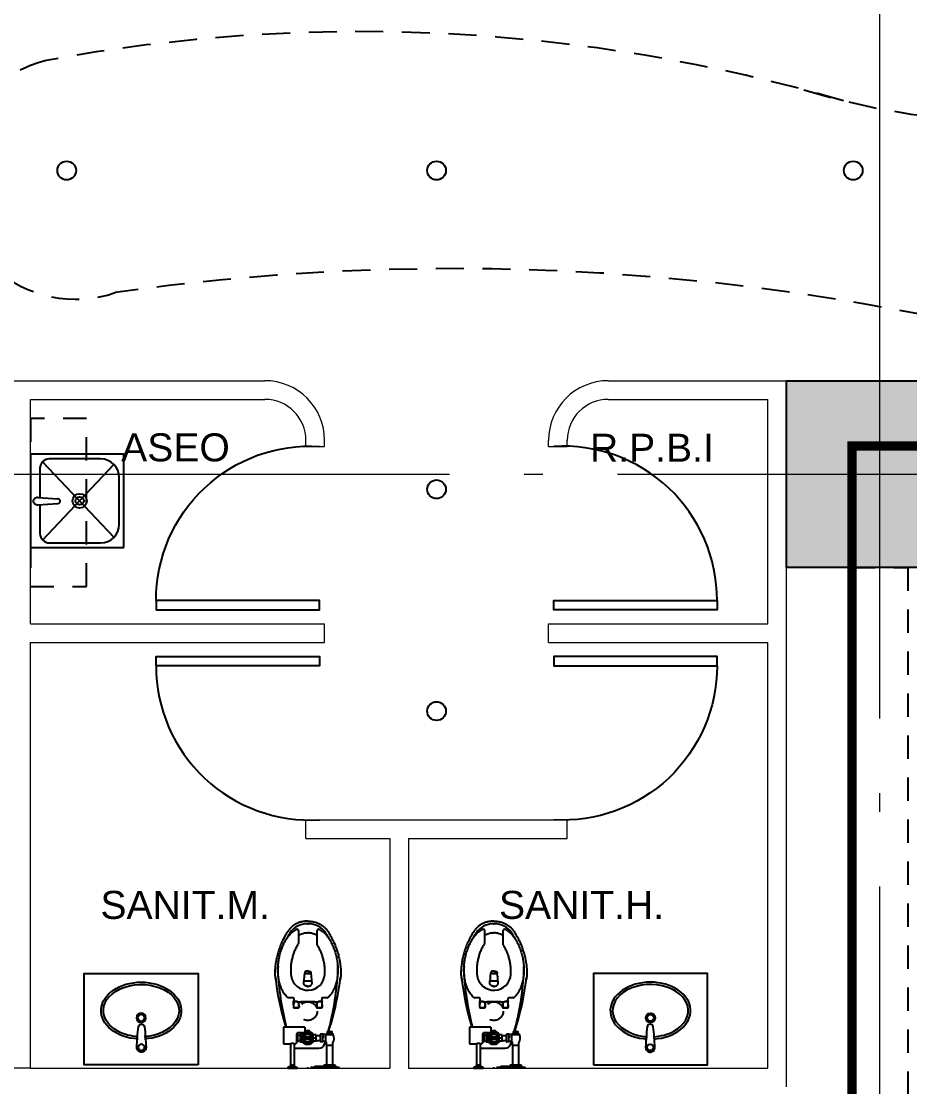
# Model space of a CAD drawing. Header units: metres. Extents: x -22 to 564, y 0 to 143.
# Drawn here: x 116.06 to 120.82, y 37.59 to 43.3 of the extents above; entities that cross this region are included whole.
import ezdxf
from ezdxf.enums import TextEntityAlignment as Align

# ---------------------------------------------------------------- set-up
doc = ezdxf.new("R2010")
doc.units = ezdxf.units.M
for name, pattern in [('EJES630', [6.3, 5.5, -0.4, 0, -0.4]), ('XREF 1N NEURO-ONCOLOGIA$0$DASHED2', [0.375, 0.25, -0.125]), ('XREF 1N NEURO-ONCOLOGIA$0$HIDDE150', [0.24, 0.15, -0.09]), ('XREF 1N NEURO-ONCOLOGIA$0$HIDDEN2', [0.1875, 0.125, -0.0625]), ('XREF 1N NEURO-ONCOLOGIA$0$XR-00$0$HIDDEN', [0.375, 0.25, -0.125])]:
    doc.linetypes.add(name, pattern=pattern)
doc.layers.add('EJES', color=11, linetype='EJES630', lineweight=0)
doc.layers.add('XREF 1N NEURO-ONCOLOGIA$0$MUROS DE TABLAROCA', color=150, linetype='Continuous', lineweight=13)
for name, color, linetype in [('TEXTO', 7, 'Continuous'), ('XREF 1N NEURO-ONCOLOGIA$0$-CG-M-WALL', 7, 'Continuous'), ('XREF 1N NEURO-ONCOLOGIA$0$COLUMNAS', 6, 'Continuous'), ('XREF 1N NEURO-ONCOLOGIA$0$CONTRAVENTEOS', 6, 'XREF 1N NEURO-ONCOLOGIA$0$HIDDEN2'), ('XREF 1N NEURO-ONCOLOGIA$0$LAMPARAS 1', 112, 'Continuous'), ('XREF 1N NEURO-ONCOLOGIA$0$LOSA BLINDADA', 20, 'XREF 1N NEURO-ONCOLOGIA$0$DASHED2'), ('XREF 1N NEURO-ONCOLOGIA$0$MOBILIARIO', 161, 'Continuous'), ('XREF 1N NEURO-ONCOLOGIA$0$Mobiliario Fijo', 40, 'Continuous'), ('XREF 1N NEURO-ONCOLOGIA$0$PLAFONES', 20, 'XREF 1N NEURO-ONCOLOGIA$0$HIDDE150'), ('XREF 1N NEURO-ONCOLOGIA$0$PUERTAS', 253, 'Continuous'), ('XREF 1N NEURO-ONCOLOGIA$0$TEX-MOB', 4, 'Continuous')]:
    doc.layers.add(name, color=color, linetype=linetype)
doc.styles.add('100 LOCALES 25', font='arial.ttf', dxfattribs={"height": 0.25})
doc.styles.add('XREF 1N NEURO-ONCOLOGIA$0$HANDLET', font='romans.shx')

# ---------------------------------------------------------------- blocks, each defined once
blk = doc.blocks.new('XREF 1N NEURO-ONCOLOGIA$0$C-1')
at = {"layer": 'XREF 1N NEURO-ONCOLOGIA$0$-CG-M-WALL', "true_color": 0x636466}
h = blk.add_hatch(color=251, dxfattribs=at)
h.dxf.hatch_style = 1
h.paths.add_polyline_path([(-0.5, -0.5), (-0.5, 0.5), (0.5, 0.5), (0.5, -0.5)])
blk.add_lwpolyline([(-0.5, -0.5), (-0.5, 0.5), (0.5, 0.5), (0.5, -0.5)], close=True)
blk = doc.blocks.new('XREF 1N NEURO-ONCOLOGIA$0$WC CON FLUXO')
for p, q in [((-0.0034, 0), (0.0034, 0)), ((0, 0.0034), (0, -0.0034)), ((0.107, 0), (0.0582, 0)), ((-0.0197, -0.0022), (-0.0141, -0.0008)), ((0.0575, -0.0007), (0.0576, -0.0026)), ((0.0575, -0.0007), (0.1078, -0.0007)), ((0.0585, -0.0037), (0.069, -0.0067)), ((0.069, -0.0067), (0.0964, -0.0067)), ((0.0705, -0.0086), (0.0708, -0.0154)), ((0.0708, -0.0154), (0.0946, -0.0154)), ((0.0736, -0.1306), (0.0736, -0.0154)), ((0.0918, -0.0155), (0.0917, -0.1306)), ((0.0946, -0.0154), (0.0948, -0.0086)), ((0.0964, -0.0067), (0.1066, -0.0038)), ((0.1072, 0), (0.107, 0)), ((0.1078, -0.0025), (0.1078, -0.0007)), ((-0.0587, -0.1062), (-0.0589, -0.1062)), ((0.0587, -0.1062), (-0.0587, -0.1062)), ((0.0587, -0.1062), (0.0589, -0.1062)), ((-0.0958, -0.1423), (-0.0805, -0.1423)), ((-0.082, -0.1612), (-0.0802, -0.1612)), ((-0.082, -0.1612), (-0.0815, -0.1789)), ((-0.0805, -0.1423), (-0.08, -0.1433)), ((-0.0805, -0.1423), (-0.0801, -0.1593)), ((-0.0802, -0.1612), (-0.0801, -0.1682)), ((-0.0801, -0.1593), (-0.08, -0.1645)), ((-0.0801, -0.1682), (-0.08, -0.1743)), ((-0.08, -0.1433), (-0.08, -0.1403)), ((-0.08, -0.1403), (-0.0684, -0.1403)), ((-0.08, -0.1433), (-0.08, -0.1809)), ((-0.08, -0.1645), (-0.08, -0.1732)), ((-0.0663, -0.1424), (-0.0663, -0.1461)), ((-0.0446, -0.1606), (-0.0284, -0.1606)), ((-0.0233, -0.1591), (-0.0175, -0.145)), ((-0.0175, -0.1762), (-0.0233, -0.1621)), ((-0.0175, -0.165), (-0.0175, -0.1562)), ((-0.0174, -0.1563), (-0.0174, -0.1649)), ((-0.0154, -0.1429), (-0.0019, -0.1373)), ((-0.013, -0.1295), (-0.013, -0.1264)), ((-0.013, -0.1295), (-0.013, -0.1336)), ((-0.0127, -0.1264), (-0.0127, -0.1292)), ((-0.0086, -0.1264), (-0.0086, -0.1292)), ((-0.004, -0.1264), (-0.004, -0.1292)), ((0.0024, -0.1373), (0.0149, -0.1425)), ((0.0044, -0.1264), (0.0044, -0.1292)), ((0.009, -0.1264), (0.009, -0.1292)), ((0.0101, -0.1336), (0.0245, -0.1336)), ((0.0131, -0.1264), (0.0131, -0.1292)), ((0.0134, -0.1336), (0.0134, -0.1264)), ((0.0178, -0.1563), (0.0178, -0.1649)), ((0.0179, -0.145), (0.0233, -0.1579)), ((0.0179, -0.165), (0.0179, -0.1562)), ((0.0238, -0.1621), (0.0182, -0.1757)), ((0.027, -0.1406), (0.0268, -0.1376)), ((0.0276, -0.1396), (0.0276, -0.1521)), ((0.0276, -0.1431), (0.0287, -0.1431)), ((0.0276, -0.1781), (0.0276, -0.1691)), ((0.0276, -0.1691), (0.0276, -0.1816)), ((0.0287, -0.1431), (0.0294, -0.1781)), ((0.0287, -0.1431), (0.0292, -0.1439)), ((0.0296, -0.1701), (0.0292, -0.1439)), ((0.0292, -0.1439), (0.0294, -0.1439)), ((0.0294, -0.1439), (0.0298, -0.1431)), ((0.0294, -0.1439), (0.03, -0.1773)), ((0.0298, -0.1773), (0.0296, -0.1701)), ((0.0304, -0.1781), (0.0298, -0.1431)), ((0.0298, -0.1431), (0.03, -0.1431)), ((0.03, -0.1431), (0.0306, -0.1781)), ((0.03, -0.1431), (0.03, -0.1431)), ((0.03, -0.1431), (0.0304, -0.1439)), ((0.0304, -0.1439), (0.0308, -0.1622)), ((0.0304, -0.1439), (0.0306, -0.1439)), ((0.0306, -0.1439), (0.031, -0.1433)), ((0.0306, -0.1439), (0.0308, -0.1498)), ((0.0308, -0.1498), (0.0309, -0.1593)), ((0.0308, -0.1622), (0.0309, -0.1703)), ((0.0309, -0.1593), (0.0309, -0.1605)), ((0.0309, -0.1605), (0.0309, -0.162)), ((0.0309, -0.162), (0.031, -0.1637)), ((0.0309, -0.1703), (0.0309, -0.1724)), ((0.0732, -0.1305), (0.0664, -0.1305)), ((0.131, -0.1305), (0.0921, -0.1305)), ((0.131, -0.2187), (0.131, -0.1305)), ((-0.1331, -0.1809), (-0.1338, -0.1805)), ((-0.1331, -0.181), (-0.1331, -0.181)), ((-0.1331, -0.181), (-0.133, -0.181)), ((-0.133, -0.181), (-0.1329, -0.181)), ((-0.1329, -0.1837), (-0.133, -0.1814)), ((-0.133, -0.1814), (-0.0996, -0.1814)), ((-0.1329, -0.181), (-0.1319, -0.181)), ((-0.1329, -0.1837), (-0.0999, -0.1837)), ((-0.1302, -0.1867), (-0.1329, -0.1837)), ((-0.1319, -0.181), (-0.1269, -0.1809)), ((-0.1026, -0.1867), (-0.1302, -0.1867)), ((-0.1302, -0.1867), (-0.1301, -0.1933)), ((-0.1287, -0.1946), (-0.104, -0.1946)), ((-0.1269, -0.1809), (-0.1141, -0.1807)), ((-0.1141, -0.1807), (-0.1105, -0.1806)), ((-0.1109, -0.1952), (-0.1109, -0.1949)), ((-0.1105, -0.1806), (-0.1008, -0.1805)), ((-0.1028, -0.1933), (-0.1026, -0.1867)), ((-0.0999, -0.1837), (-0.1026, -0.1867)), ((-0.1008, -0.1805), (-0.1002, -0.1805)), ((-0.0998, -0.1814), (-0.0999, -0.1837)), ((-0.0996, -0.1805), (-0.0989, -0.1809)), ((-0.0996, -0.1814), (-0.0989, -0.181)), ((-0.0958, -0.1789), (-0.0815, -0.1789)), ((-0.0815, -0.1789), (-0.0807, -0.1775)), ((-0.0807, -0.1775), (-0.0806, -0.1775)), ((-0.0806, -0.1775), (-0.08, -0.1785)), ((-0.08, -0.1732), (-0.08, -0.1742)), ((-0.08, -0.1809), (-0.0684, -0.1809)), ((-0.0663, -0.1789), (-0.0663, -0.1751)), ((-0.0446, -0.1751), (-0.0446, -0.1777)), ((-0.0446, -0.1777), (-0.0229, -0.1776)), ((-0.0154, -0.1783), (-0.0013, -0.1842)), ((-0.0126, -0.1946), (-0.0126, -0.1919)), ((-0.0075, -0.1946), (-0.0075, -0.1919)), ((-0.0031, -0.1946), (-0.0031, -0.1919)), ((0.0022, -0.1839), (0.0158, -0.1783)), ((0.0058, -0.1946), (0.0058, -0.1919)), ((0.0097, -0.1946), (0.0097, -0.1919)), ((0.0101, -0.1876), (0.0245, -0.1876)), ((0.0134, -0.1919), (0.0134, -0.1876)), ((0.0134, -0.1946), (0.0134, -0.1919)), ((0.0162, -0.2187), (0.0162, -0.1879)), ((0.0162, -0.1879), (0.021, -0.1879)), ((0.0162, -0.2187), (0.131, -0.2187)), ((0.0201, -0.1879), (0.0205, -0.1876)), ((0.0209, -0.1879), (0.0213, -0.1876)), ((0.0267, -0.1839), (0.027, -0.1806)), ((0.0294, -0.1781), (0.0276, -0.1781)), ((0.0294, -0.1781), (0.0298, -0.1773)), ((0.0298, -0.1773), (0.03, -0.1773)), ((0.03, -0.1773), (0.0304, -0.1781)), ((0.0304, -0.1781), (0.0306, -0.1781)), ((0.0306, -0.1781), (0.031, -0.1774)), ((0.0517, -0.1879), (0.0554, -0.1879)), ((-0.0763, -0.3379), (-0.0765, -0.3256)), ((-0.0763, -0.3255), (-0.0763, -0.3536)), ((-0.0729, -0.3219), (-0.0727, -0.3219)), ((-0.0726, -0.3219), (-0.0679, -0.3219)), ((-0.0509, -0.3222), (-0.0726, -0.3219)), ((-0.0679, -0.3219), (-0.0561, -0.3219)), ((-0.0561, -0.3219), (-0.0511, -0.3219)), ((-0.0481, -0.353), (-0.0473, -0.326)), ((-0.0476, -0.3384), (-0.0479, -0.353)), ((0.0476, -0.3381), (0.0475, -0.3258)), ((0.0476, -0.3258), (0.0476, -0.353)), ((0.0511, -0.3221), (0.0512, -0.3221)), ((0.0513, -0.3221), (0.0561, -0.3221)), ((0.0731, -0.3224), (0.0513, -0.3221)), ((0.0561, -0.3221), (0.0679, -0.3221)), ((0.0679, -0.3221), (0.0729, -0.3221)), ((0.0759, -0.3542), (0.0767, -0.3262)), ((0.0763, -0.3386), (0.0761, -0.3539)), ((-0.1069, -0.3779), (-0.1063, -0.3779)), ((-0.1047, -0.377), (-0.1046, -0.3768)), ((-0.1029, -0.3758), (-0.1024, -0.3758)), ((-0.1024, -0.3758), (-0.0787, -0.3758)), ((-0.0763, -0.3536), (-0.056, -0.3539)), ((-0.0761, -0.3536), (-0.0761, -0.3536)), ((-0.0752, -0.3536), (-0.0761, -0.3536)), ((-0.0761, -0.3536), (-0.0761, -0.3538)), ((-0.0761, -0.3538), (-0.0761, -0.3539)), ((-0.0735, -0.3627), (-0.0761, -0.3539)), ((-0.0752, -0.3536), (-0.0752, -0.3536)), ((-0.0752, -0.3536), (-0.0729, -0.3536)), ((-0.0742, -0.3721), (-0.0742, -0.3698)), ((-0.0735, -0.3636), (-0.0735, -0.3598)), ((-0.0693, -0.3562), (-0.056, -0.3563)), ((-0.056, -0.353), (-0.0373, -0.353)), ((-0.056, -0.353), (-0.056, -0.3563)), ((-0.0364, -0.3539), (-0.0364, -0.3562)), ((0.0364, -0.3562), (0.0364, -0.3539)), ((0.0373, -0.353), (0.0551, -0.353)), ((0.056, -0.3539), (0.056, -0.3562)), ((0.056, -0.3539), (0.0759, -0.3542)), ((0.0761, -0.3541), (0.0735, -0.3629)), ((0.0735, -0.3598), (0.0735, -0.3636)), ((0.0742, -0.3698), (0.0742, -0.3721)), ((0.0761, -0.3539), (0.0759, -0.3539)), ((0.0761, -0.354), (0.0761, -0.3539)), ((0.0761, -0.3541), (0.0761, -0.354)), ((0.0787, -0.3758), (0.1024, -0.3758)), ((0.1024, -0.3758), (0.1029, -0.3758)), ((0.1069, -0.3779), (0.1052, -0.3779)), ((-0.0026, -0.4379), (-0.0058, -0.4387)), ((0.0058, -0.4387), (-0.0058, -0.4387)), ((0.0026, -0.4379), (0.0058, -0.4387)), ((-0.0907, -0.5014), (-0.0907, -0.5014)), ((0.0216, -0.4666), (-0.0216, -0.4666)), ((0.0181, -0.5057), (-0.0181, -0.5057)), ((-0.0176, -0.5057), (-0.0171, -0.5081)), ((0.0176, -0.5057), (0.0171, -0.5081)), ((0, -0.5182), (0, -0.5191)), ((-0.0501, -0.6597), (-0.0501, -0.7362)), ((0.0501, -0.7362), (0.0501, -0.6674)), ((-0.0062, -0.724), (0, -0.724)), ((0.0062, -0.724), (0, -0.724))]:
    blk.add_line(p, q)
for points in [[(-0.169, -0.0008), (-0.1688, 0)], [(-0.1688, 0), (-0.0143, 0)], [(-0.0141, -0.0008), (-0.0143, 0)], [(-0.169, -0.0008), (-0.1634, -0.0022)], [(-0.1686, -0.0008), (-0.0145, -0.0008)], [(-0.1634, -0.0022), (-0.0197, -0.0022)], [(-0.152, -0.0025), (-0.1464, -0.0081)], [(-0.1473, -0.013), (-0.1477, -0.0069)], [(-0.1452, -0.015), (-0.0876, -0.015)], [(-0.145, -0.0087), (-0.0382, -0.0087)], [(-0.0855, -0.013), (-0.0853, -0.0087)], [(-0.0367, -0.0081), (-0.0312, -0.0025)], [(-0.1318, -0.1231), (-0.1338, -0.1231), (-0.1338, -0.135)], [(-0.101, -0.1231), (-0.099, -0.1231), (-0.099, -0.135)], [(-0.0967, -0.1399), (-0.0965, -0.1403)], [(-0.0958, -0.1412), (-0.0958, -0.1789), (-0.0958, -0.1799)], [(-0.0807, -0.1775), (-0.0811, -0.168), (-0.0812, -0.1612)], [(-0.0446, -0.1461), (-0.0446, -0.1435), (-0.0228, -0.1434)], [(-0.0149, -0.1632), (-0.0149, -0.1579), (-0.0132, -0.1579), (-0.0132, -0.1598), (-0.0116, -0.1598), (-0.0116, -0.1579), (-0.0099, -0.1579), (-0.0099, -0.1632), (-0.0116, -0.1632), (-0.0116, -0.1613), (-0.0132, -0.1613), (-0.0132, -0.1632), (-0.0149, -0.1632)], [(-0.0137, -0.1355), (-0.0135, -0.1336), (-0.0096, -0.1336)], [(-0.0074, -0.1618), (-0.0045, -0.1618), (-0.0045, -0.1632), (-0.0091, -0.1632), (-0.0091, -0.1579), (-0.0045, -0.1579), (-0.0045, -0.1593), (-0.0074, -0.1593), (-0.0074, -0.1618)], [(-0.0074, -0.1612), (-0.005, -0.1612), (-0.005, -0.1599)], [(-0.0039, -0.1579), (-0.0023, -0.1579), (-0.0023, -0.1618), (-0.0002, -0.1618), (-0.0002, -0.1632), (-0.0039, -0.1632), (-0.0039, -0.1579)], [(-0.0008, -0.1579), (0.0008, -0.1579), (0.0018, -0.1612), (0.0027, -0.1579), (0.0043, -0.1579), (0.0027, -0.1632), (0.0008, -0.1632), (-0.0008, -0.1579)], [(0.0064, -0.1618), (0.0093, -0.1618), (0.0093, -0.1632), (0.0048, -0.1632), (0.0048, -0.1579), (0.0093, -0.1579), (0.0093, -0.1593), (0.0064, -0.1593), (0.0064, -0.1618)], [(0.0064, -0.1612), (0.0089, -0.1612), (0.0089, -0.1599)], [(0.0097, -0.1632), (0.0114, -0.1606), (0.0097, -0.1579), (0.0116, -0.1579), (0.0124, -0.1592), (0.0132, -0.1579), (0.0151, -0.1579), (0.0134, -0.1606), (0.0151, -0.1632), (0.0132, -0.1632), (0.0124, -0.1619), (0.0116, -0.1632), (0.0097, -0.1632)], [(0.053, -0.1489), (0.053, -0.1417), (0.0573, -0.1417), (0.0573, -0.1384), (0.0587, -0.1384), (0.0587, -0.1828), (0.0573, -0.1828), (0.0573, -0.1795), (0.053, -0.1795), (0.053, -0.1723), (0.0573, -0.1723), (0.0573, -0.1489), (0.053, -0.1489), (0.053, -0.1723)], [(0.0587, -0.1833), (0.0594, -0.1793), (0.0599, -0.1585), (0.0594, -0.1419), (0.059, -0.1387), (0.0587, -0.1379)], [(-0.0965, -0.1805), (-0.1363, -0.1805)], [(-0.133, -0.1814), (-0.1338, -0.1814), (-0.1331, -0.181), (-0.1331, -0.1809), (-0.1331, -0.1809), (-0.1331, -0.1809), (-0.1331, -0.1809), (-0.1331, -0.1809), (-0.1331, -0.1808), (-0.1331, -0.1808), (-0.1331, -0.1808), (-0.133, -0.1808), (-0.133, -0.1808), (-0.1329, -0.1808), (-0.1329, -0.1808), (-0.1328, -0.1808), (-0.1326, -0.1808), (-0.1322, -0.1808), (-0.1313, -0.1808), (-0.1297, -0.1807), (-0.1275, -0.1807), (-0.1236, -0.1806), (-0.1168, -0.1806), (-0.1117, -0.1805), (-0.1093, -0.1805), (-0.1093, -0.1805)], [(-0.0989, -0.1809), (-0.0989, -0.1809), (-0.0989, -0.1809), (-0.0989, -0.1809), (-0.0989, -0.1809), (-0.0989, -0.1809), (-0.099, -0.1809), (-0.099, -0.1809), (-0.099, -0.1809), (-0.099, -0.1809), (-0.0992, -0.1809), (-0.0998, -0.1809), (-0.1026, -0.181), (-0.1045, -0.181), (-0.1092, -0.1811), (-0.1162, -0.1812), (-0.1277, -0.1813), (-0.1297, -0.1813), (-0.1314, -0.1814), (-0.1325, -0.1814), (-0.1332, -0.1814), (-0.1334, -0.1814)], [(-0.1219, -0.1952), (-0.1219, -0.1949)], [(0.0212, -0.188), (0.0212, -0.1879), (0.0514, -0.1879), (0.0514, -0.1879)]]:
    blk.add_lwpolyline(points)
for points in [[(-0.1318, -0.015), (-0.101, -0.015), (-0.101, -0.1231), (-0.1318, -0.1231)], [(-0.0663, -0.1461), (-0.0446, -0.1461), (-0.0446, -0.1751), (-0.0663, -0.1751)], [(-0.013, -0.1264), (0.0134, -0.1264), (0.0134, -0.1292), (-0.013, -0.1292)], [(0.031, -0.1814), (0.0417, -0.1814), (0.0417, -0.1398), (0.031, -0.1398)], [(0.031, -0.1399), (0.0372, -0.1399), (0.0372, -0.1487), (0.031, -0.1487)], [(0.031, -0.1517), (0.0372, -0.1517), (0.0372, -0.1694), (0.031, -0.1694)], [(0.0417, -0.1455), (0.053, -0.1455), (0.053, -0.1757), (0.0417, -0.1757)], [(-0.0131, -0.1919), (0.0135, -0.1919), (0.0135, -0.1946), (-0.0131, -0.1946)], [(-0.0073, -0.1946), (0.0077, -0.1946), (0.0077, -0.2007), (-0.0073, -0.2007)], [(0.031, -0.1725), (0.0372, -0.1725), (0.0372, -0.1813), (0.031, -0.1813)]]:
    blk.add_lwpolyline(points, close=True)
for radius in [0.0287, 0.0208, 0.0206]:
    blk.add_circle((0.0002, -0.1606), radius)
for centre, radius, start, end in [((0.0582, -0.0007), 0.000699, 90.9528, 179.9884), ((-0.1685, 0.0038), 0.0046, 263.5947, 268.4559), ((-0.1529, -0.0035), 0.00135, 45.0725, 87.1801), ((-0.1452, -0.0129), 0.0021, 183, 270), ((-0.145, -0.0067), 0.00204, 225, 270), ((-0.0876, -0.0129), 0.0021, 270, 357), ((-0.0382, -0.0067), 0.00204, 270, 315), ((-0.0302, -0.0035), 0.00137, 94.7227, 134.7414), ((-0.0146, 0.0033), 0.00404, 271.1487, 276.8791), ((0.059, -0.0024), 0.0014, 186.7349, 251.2313), ((0.0685, -0.0087), 0.00201, 2.8263, 77.3063), ((0.0968, -0.0087), 0.00201, 102.6722, 177.1705), ((0.1064, -0.0024), 0.00142, 280.2182, 357.7148), ((0.1071, -0.0007), 0.000699, 359.9963, 84.9523), ((-0.0589, -0.1386), 0.0324, 90, 162.4418), ((0.0589, -0.1386), 0.0324, 63.0756, 90), ((-0.0899, -0.1604), 0.0506, 150.3792, 203.3877), ((-0.0976, -0.135), 0.0014, 180, 202.3854), ((-0.1465, -0.1622), 0.0546, 24.1417, 29.2361), ((-0.0951, -0.1399), 0.00152, 197.7005, 241.6179), ((1.4324, -0.6105), 1.5966, 162.4445, 162.9485), ((1.4324, -0.6105), 1.5966, 162.4418, 162.4445), ((0.3455, -0.1572), 0.4265, 180.5403, 182.731), ((-0.0684, -0.1424), 0.0021, 0, 90), ((0.0002, -0.1606), 0.0342, 112.6823, 150.0864), ((0.0002, -0.1606), 0.0338, 113.03, 149.6072), ((-0.0196, -0.1606), 0.00402, 157.4999, 202.5001), ((-0.0138, -0.1466), 0.00402, 112.4999, 157.5001), ((0.0002, -0.3691), 0.2137, 85.2566, 94.7434), ((0.0002, 0.0479), 0.2137, 265.2566, 274.7434), ((0.0002, -0.3691), 0.2136, 85.2842, 94.7158), ((0.0002, 0.0479), 0.2136, 265.2842, 274.7158), ((-0.0048, -0.1633), 0.00333, 92.771, 141.1546), ((0.0002, -0.1412), 0.00442, 60.0251, 118.4175), ((0.009, -0.1633), 0.00333, 92.771, 141.1546), ((0.0002, -0.1606), 0.0342, 51.9601, 67.3177), ((0.003, -0.1564), 0.0287, 52.4204, 68.7317), ((0.0139, -0.1468), 0.00445, 24.0076, 75.6524), ((0.0193, -0.1605), 0.00473, 339.5535, 33.7109), ((0.0206, -0.1386), 0.00627, 9.3541, 51.7711), ((0.0206, -0.1386), 0.00627, 9.3541, 51.7711), ((0.0324, -0.1366), 0.00562, 189.3834, 212.1713), ((-0.0002, -0.1608), 0.0347, 30.4452, 36.7467), ((0.003, -0.1588), 0.0304, 29.7018, 36.0418), ((0.0664, -0.1382), 0.00771, 89.9605, 177.6253), ((0.0827, -0.0413), 0.0897, 263.9649, 276.0445), ((1.4324, -0.6105), 1.5966, 164.9037, 175.9972), ((-0.1287, -0.1933), 0.00134, 181.5, 270), ((-0.1216, -0.1949), 0.000343, 129.5338, 173.6561), ((-0.1216, -0.1952), 0.000336, 184.2026, 265.607), ((-0.1164, -0.1279), 0.0678, 265.6071, 274.393), ((1.2435, -0.6427), 1.4264, 162.7735, 163.1187), ((1.2567, -0.6451), 1.4396, 161.7644, 162.8369), ((-0.1112, -0.1952), 0.000336, 274.393, 0), ((-0.1113, -0.1949), 0.000384, 6.4023, 46.3389), ((-0.1041, -0.1933), 0.00132, 272.56, 359.5188), ((-0.0953, -0.1812), 0.0014, 109.984, 146.4949), ((-0.0684, -0.1788), 0.0021, 269.9217, 358.0095), ((0.0002, -0.1606), 0.0342, 209.8982, 247.1956), ((0.0002, -0.1606), 0.0338, 210.3928, 246.97), ((-0.0138, -0.1746), 0.00402, 202.4999, 244.6781), ((0.0002, -0.1803), 0.00418, 247.9601, 298.5157), ((0.0002, -0.1606), 0.0338, 293.03, 298.243), ((-0.001, -0.1578), 0.0373, 292.8404, 297.3937), ((0.0141, -0.1745), 0.00418, 292.9328, 343.6813), ((0.0361, -0.0373), 0.1513, 264.2467, 275.9084), ((0.0206, -0.1826), 0.00627, 308.223, 348.2751), ((0.0206, -0.1826), 0.00627, 308.223, 348.2751), ((0.0326, -0.1847), 0.00586, 147.9912, 172.4866), ((0.0023, -0.1619), 0.0318, 322.8069, 330.7575), ((0.0148, -0.1706), 0.0161, 322.8448, 332.2385), ((0.0551, -0.1842), 0.0037, 273.989, 13.1466), ((-1.4324, -0.6105), 1.5966, 4.0028, 14.2041), ((-1.2567, -0.6451), 1.4396, 17.1303, 17.2305), ((-1.2427, -0.6426), 1.4255, 16.8408, 17.2004), ((1.2435, -0.6427), 1.4264, 163.2334, 173.7464), ((-1.2427, -0.6426), 1.4255, 6.2485, 16.8299), ((-0.0729, -0.3255), 0.00364, 90, 180.8185), ((-0.0727, -0.3255), 0.00364, 89.1815, 180), ((-0.0511, -0.3255), 0.00364, 26.429, 90), ((-0.0509, -0.3259), 0.00364, 358.3631, 89.1815), ((0.0511, -0.3258), 0.00364, 90, 180.8185), ((0.0513, -0.3258), 0.00364, 89.1815, 180), ((0.0729, -0.3258), 0.00364, 26.429, 90), ((0.073, -0.3261), 0.00364, 358.3631, 89.1815), ((-0.0034, -0.496), 0.1575, 131.7258, 132.3304), ((-0.1069, -0.3799), 0.00196, 89.3673, 131.099), ((-0.1063, -0.3761), 0.00184, 269.3463, 330.6492), ((-0.1029, -0.3777), 0.00195, 90.4112, 151.5615), ((-0.0787, -0.3712), 0.00455, 270, 0), ((-0.0752, -0.3536), 0.00091, 180.8185, 196.1443), ((-0.0373, -0.3539), 0.00091, 0, 90), ((-0.0004, -12.4585), 12.1022, 89.8216, 90.17503), ((0.0373, -0.3539), 0.00091, 90, 180), ((0.0551, -0.3539), 0.00091, 0, 90), ((0.0469, 2.1477), 2.504, 270.1875, 270.5141), ((0.0787, -0.3712), 0.00455, 180, 270), ((0.0752, -0.3539), 0.00091, 343.8557, 359.1815), ((0.1029, -0.3777), 0.00195, 28.4386, 89.5888), ((0.1069, -0.3799), 0.00198, 49.0875, 90.4462), ((0.0044, -0.4948), 0.156, 47.6682, 48.2772), ((0.0001, -0.5079), 0.091, 9.2548, 175.9387), ((-0.0014, -0.4367), 0.000598, 317.9323, 342.9776), ((0.0014, -0.4367), 0.000597, 196.9872, 222.103), ((0.1315, -0.5194), 0.2925, 175.9969, 184.8615), ((0.519, -0.4383), 0.5413, 182.9967, 187.144), ((-0.5069, -0.4394), 0.5292, 352.8086, 357.0508), ((-0.1315, -0.5194), 0.2925, 355.0124, 4.0031), ((-0.0006, -0.5183), 0.000937, 263.4365, 309.8712), ((0.0006, -0.5183), 0.000937, 230.1288, 276.5635), ((-0.0574, -0.6597), 0.00728, 0, 37.067), ((0.0574, -0.6674), 0.00728, 142.0152, 180), ((0.252, -0.4971), 0.415, 208.3551, 213.0094), ((-0.0062, -0.6649), 0.1071, 213.0094, 272.1861), ((-0.0574, -0.7362), 0.00728, 238.4381, 0), ((0.0197, -0.5584), 0.1676, 245.3845, 256.7621), ((0.0197, -0.5584), 0.1676, 256.7621, 258.2805), ((0.0197, -0.5584), 0.1676, 258.2805, 261.1157), ((0.0062, -0.6649), 0.1071, 267.8139, 326.9906), ((-0.0197, -0.5584), 0.1676, 278.8843, 281.7195), ((-0.0197, -0.5584), 0.1676, 281.7195, 283.2379), ((-0.0197, -0.5584), 0.1676, 283.2379, 294.6155), ((0.0574, -0.7362), 0.00728, 180, 301.5619), ((-0.252, -0.4971), 0.415, 326.9906, 331.7101), ((0, -0.8279), 0.056, 90, 92.1861), ((0, -0.8279), 0.056, 87.8139, 90)]:
    blk.add_arc(centre, radius, start, end)
blk.add_ellipse((0.1105, -0.4263), major_axis=(-0.0713, 0.1429), ratio=0.110156, start_param=-1.280538, end_param=-1.272211)
for points, knots in [([(-0.0612, -0.7424), (-0.0685, -0.7379), (-0.0756, -0.7332), (-0.0857, -0.7253), (-0.089, -0.7226), (-0.0953, -0.7167), (-0.0982, -0.7136), (-0.1066, -0.7038), (-0.1115, -0.6969), (-0.1204, -0.6826), (-0.1244, -0.6752), (-0.1318, -0.6599), (-0.1351, -0.6521), (-0.1411, -0.6361), (-0.1438, -0.628), (-0.1487, -0.6117), (-0.1509, -0.6035), (-0.1546, -0.5869), (-0.1562, -0.5785), (-0.1585, -0.5616), (-0.1593, -0.5532), (-0.1603, -0.5364), (-0.1605, -0.528), (-0.1603, -0.5112), (-0.1599, -0.5028), (-0.1585, -0.4902), (-0.158, -0.486), (-0.1566, -0.4776), (-0.1558, -0.4734), (-0.153, -0.4608), (-0.1507, -0.4526), (-0.1467, -0.4403), (-0.1453, -0.4363), (-0.1431, -0.4303), (-0.1423, -0.4283), (-0.1407, -0.4243), (-0.1398, -0.4224), (-0.1371, -0.4165), (-0.1352, -0.4127), (-0.1311, -0.4053), (-0.1288, -0.4017), (-0.1239, -0.3948), (-0.1212, -0.3915), (-0.1155, -0.3853), (-0.1125, -0.3823), (-0.1094, -0.3795)], [0, 0, 0, 0, 0.0625, 0.0625, 0.09375, 0.09375, 0.125, 0.125, 0.1875, 0.1875, 0.25, 0.25, 0.3125, 0.3125, 0.375, 0.375, 0.4375, 0.4375, 0.5, 0.5, 0.5625, 0.5625, 0.625, 0.625, 0.6875, 0.6875, 0.71875, 0.71875, 0.75, 0.75, 0.8125, 0.8125, 0.84375, 0.84375, 0.859375, 0.859375, 0.875, 0.875, 0.90625, 0.90625, 0.9375, 0.9375, 0.96875, 0.96875, 1, 1, 1, 1]), ([(-0.0742, -0.3698), (-0.0742, -0.3695), (-0.0741, -0.3691), (-0.074, -0.3682), (-0.0739, -0.3678), (-0.0737, -0.3667), (-0.0737, -0.3661), (-0.0735, -0.3649), (-0.0735, -0.3643), (-0.0735, -0.3636)], [0, 0, 0, 0, 0.25, 0.25, 0.5, 0.5, 0.75, 0.75, 1, 1, 1, 1]), ([(-0.0735, -0.3598), (-0.0735, -0.3595), (-0.0735, -0.3593), (-0.0734, -0.3588), (-0.0733, -0.3586), (-0.0731, -0.3582), (-0.073, -0.358), (-0.0727, -0.3576), (-0.0725, -0.3574), (-0.0721, -0.357), (-0.0719, -0.3569), (-0.0715, -0.3566), (-0.0712, -0.3565), (-0.0707, -0.3564), (-0.0704, -0.3563), (-0.0699, -0.3562), (-0.0696, -0.3562), (-0.0693, -0.3562)], [0, 0, 0, 0, 0.125, 0.125, 0.25, 0.25, 0.375, 0.375, 0.5, 0.5, 0.625, 0.625, 0.75, 0.75, 0.875, 0.875, 1, 1, 1, 1]), ([(0.1094, -0.3795), (0.1157, -0.3852), (0.1214, -0.3914), (0.1313, -0.4052), (0.1354, -0.4126), (0.1398, -0.4224), (0.1407, -0.4244), (0.1423, -0.4283), (0.1431, -0.4303), (0.1454, -0.4363), (0.1468, -0.4404), (0.1507, -0.4527), (0.153, -0.4609), (0.1567, -0.4775), (0.1581, -0.4858), (0.1599, -0.5026), (0.1603, -0.5111), (0.1605, -0.5281), (0.1603, -0.5367), (0.1592, -0.5537), (0.1584, -0.5622), (0.1561, -0.5789), (0.1546, -0.5872), (0.1508, -0.6037), (0.1487, -0.6119), (0.1438, -0.6281), (0.1411, -0.6361), (0.135, -0.6521), (0.1317, -0.66), (0.1244, -0.6753), (0.1203, -0.6828), (0.1136, -0.6936), (0.1112, -0.6971), (0.1062, -0.704), (0.1035, -0.7074), (0.0979, -0.7139), (0.095, -0.717), (0.0888, -0.7228), (0.0856, -0.7255), (0.0756, -0.7332), (0.0684, -0.7379), (0.0612, -0.7424)], [0, 0, 0, 0, 0.0625, 0.0625, 0.125, 0.125, 0.140625, 0.140625, 0.15625, 0.15625, 0.1875, 0.1875, 0.25, 0.25, 0.3125, 0.3125, 0.375, 0.375, 0.4375, 0.4375, 0.5, 0.5, 0.5625, 0.5625, 0.625, 0.625, 0.6875, 0.6875, 0.75, 0.75, 0.8125, 0.8125, 0.84375, 0.84375, 0.875, 0.875, 0.90625, 0.90625, 0.9375, 0.9375, 1, 1, 1, 1]), ([(0.0693, -0.3562), (0.0696, -0.3562), (0.0699, -0.3562), (0.0704, -0.3563), (0.0707, -0.3564), (0.0712, -0.3565), (0.0715, -0.3566), (0.0719, -0.3569), (0.0721, -0.357), (0.0725, -0.3574), (0.0727, -0.3576), (0.073, -0.358), (0.0731, -0.3582), (0.0733, -0.3586), (0.0734, -0.3588), (0.0735, -0.3593), (0.0735, -0.3595), (0.0735, -0.3598)], [0, 0, 0, 0, 0.125, 0.125, 0.25, 0.25, 0.375, 0.375, 0.5, 0.5, 0.625, 0.625, 0.75, 0.75, 0.875, 0.875, 1, 1, 1, 1]), ([(0.0735, -0.3636), (0.0735, -0.3643), (0.0735, -0.3649), (0.0737, -0.3661), (0.0737, -0.3667), (0.0739, -0.3678), (0.074, -0.3682), (0.0741, -0.3691), (0.0742, -0.3695), (0.0742, -0.3698)], [0, 0, 0, 0, 0.25, 0.25, 0.5, 0.5, 0.75, 0.75, 1, 1, 1, 1]), ([(-0.0058, -0.4387), (-0.0066, -0.4389), (-0.0075, -0.4391), (-0.0092, -0.4395), (-0.01, -0.4397), (-0.0125, -0.4404), (-0.0141, -0.4412), (-0.0168, -0.443), (-0.018, -0.4442), (-0.0199, -0.4466), (-0.0207, -0.4479), (-0.0218, -0.4507), (-0.0222, -0.4521), (-0.0224, -0.4543), (-0.0225, -0.455), (-0.0224, -0.4565), (-0.0224, -0.4572), (-0.0221, -0.4608), (-0.0218, -0.4637), (-0.0216, -0.4666)], [0, 0, 0, 0, 0.0625, 0.0625, 0.125, 0.125, 0.25, 0.25, 0.375, 0.375, 0.5, 0.5, 0.625, 0.625, 0.6875, 0.6875, 0.75, 0.75, 1, 1, 1, 1]), ([(-0.001, -0.4371), (-0.001, -0.4372), (-0.0011, -0.4372), (-0.0012, -0.4373), (-0.0012, -0.4373), (-0.0014, -0.4375), (-0.0016, -0.4375), (-0.002, -0.4377), (-0.0023, -0.4378), (-0.0026, -0.4379)], [0, 0, 0, 0, 0.125, 0.125, 0.25, 0.25, 0.5, 0.5, 1, 1, 1, 1]), ([(-0.0008, -0.4369), (-0.0008, -0.4366), (-0.0007, -0.4363), (-0.0005, -0.4359), (-0.0004, -0.4357), (-0.0003, -0.4355), (-0.0003, -0.4355), (-0.0002, -0.4353), (-0.0001, -0.4353), (0.0001, -0.4353), (0.0002, -0.4353), (0.0003, -0.4354), (0.0003, -0.4355), (0.0004, -0.4357), (0.0005, -0.4359), (0.0007, -0.4363), (0.0008, -0.4366), (0.0008, -0.4369)], [0, 0, 0, 0, 0.25, 0.25, 0.375, 0.375, 0.4375, 0.4375, 0.5, 0.5, 0.5625, 0.5625, 0.625, 0.625, 0.75, 0.75, 1, 1, 1, 1]), ([(0.0026, -0.4379), (0.0023, -0.4378), (0.002, -0.4377), (0.0016, -0.4375), (0.0014, -0.4375), (0.0012, -0.4373), (0.0012, -0.4373), (0.0011, -0.4372), (0.001, -0.4372), (0.001, -0.4371)], [0, 0, 0, 0, 0.5, 0.5, 0.75, 0.75, 0.875, 0.875, 1, 1, 1, 1]), ([(0.0058, -0.4387), (0.0066, -0.4389), (0.0075, -0.4391), (0.0092, -0.4395), (0.01, -0.4397), (0.0125, -0.4404), (0.0141, -0.4412), (0.0168, -0.443), (0.018, -0.4442), (0.0199, -0.4466), (0.0207, -0.4479), (0.0218, -0.4507), (0.0222, -0.4521), (0.0224, -0.4543), (0.0225, -0.455), (0.0224, -0.4565), (0.0224, -0.4572), (0.0221, -0.4608), (0.0218, -0.4637), (0.0216, -0.4666)], [0, 0, 0, 0, 0.0625, 0.0625, 0.125, 0.125, 0.25, 0.25, 0.375, 0.375, 0.5, 0.5, 0.625, 0.625, 0.6875, 0.6875, 0.75, 0.75, 1, 1, 1, 1]), ([(-0.0907, -0.5014), (-0.091, -0.5048), (-0.0911, -0.5082), (-0.0912, -0.5149), (-0.0912, -0.5183), (-0.0911, -0.5285), (-0.0907, -0.5352), (-0.0895, -0.5487), (-0.0887, -0.5554), (-0.0864, -0.5686), (-0.085, -0.5752), (-0.0816, -0.5881), (-0.0798, -0.5946), (-0.0756, -0.6073), (-0.0733, -0.6136), (-0.0682, -0.6261), (-0.0654, -0.6323), (-0.0591, -0.6442), (-0.0556, -0.6499), (-0.0515, -0.6554)], [0, 0, 0, 0, 0.0625, 0.0625, 0.125, 0.125, 0.25, 0.25, 0.375, 0.375, 0.5, 0.5, 0.625, 0.625, 0.75, 0.75, 0.875, 0.875, 1, 1, 1, 1]), ([(0, -0.5182), (-0.001, -0.518), (-0.002, -0.5179), (-0.0041, -0.5177), (-0.0051, -0.5176), (-0.0082, -0.5172), (-0.0102, -0.5169), (-0.0127, -0.5164), (-0.0132, -0.5163), (-0.0141, -0.5159), (-0.0145, -0.5156), (-0.0152, -0.515), (-0.0155, -0.5146), (-0.0158, -0.5139), (-0.0159, -0.5134), (-0.0164, -0.5114), (-0.0168, -0.5098), (-0.0171, -0.5081)], [0, 0, 0, 0, 0.125, 0.125, 0.25, 0.25, 0.5, 0.5, 0.5625, 0.5625, 0.625, 0.625, 0.6875, 0.6875, 0.75, 0.75, 1, 1, 1, 1]), ([(-0.0007, -0.5193), (-0.0026, -0.519), (-0.0046, -0.5188), (-0.0085, -0.5182), (-0.0104, -0.5179), (-0.0128, -0.5174), (-0.0133, -0.5172), (-0.0141, -0.5168), (-0.0145, -0.5165), (-0.0152, -0.5157), (-0.0154, -0.5153), (-0.0158, -0.5145), (-0.0159, -0.514), (-0.0164, -0.5117), (-0.0168, -0.5099), (-0.0171, -0.5081)], [0, 0, 0, 0, 0.25, 0.25, 0.5, 0.5, 0.5625, 0.5625, 0.625, 0.625, 0.6875, 0.6875, 0.75, 0.75, 1, 1, 1, 1]), ([(0, -0.5182), (0.001, -0.518), (0.002, -0.5179), (0.0041, -0.5177), (0.0051, -0.5176), (0.0082, -0.5172), (0.0102, -0.5169), (0.0127, -0.5164), (0.0132, -0.5163), (0.0141, -0.5159), (0.0145, -0.5156), (0.0152, -0.515), (0.0155, -0.5146), (0.0158, -0.5139), (0.0159, -0.5134), (0.0164, -0.5114), (0.0168, -0.5098), (0.0171, -0.5081)], [0, 0, 0, 0, 0.125, 0.125, 0.25, 0.25, 0.5, 0.5, 0.5625, 0.5625, 0.625, 0.625, 0.6875, 0.6875, 0.75, 0.75, 1, 1, 1, 1]), ([(0.0007, -0.5193), (0.0026, -0.519), (0.0046, -0.5188), (0.0085, -0.5182), (0.0104, -0.5179), (0.0128, -0.5174), (0.0133, -0.5172), (0.0141, -0.5168), (0.0145, -0.5165), (0.0152, -0.5157), (0.0154, -0.5153), (0.0158, -0.5145), (0.0159, -0.514), (0.0164, -0.5117), (0.0168, -0.5099), (0.0171, -0.5081)], [0, 0, 0, 0, 0.25, 0.25, 0.5, 0.5, 0.5625, 0.5625, 0.625, 0.625, 0.6875, 0.6875, 0.75, 0.75, 1, 1, 1, 1]), ([(0.0516, -0.6629), (0.0539, -0.66), (0.056, -0.6569), (0.0599, -0.6506), (0.0617, -0.6474), (0.0669, -0.6376), (0.07, -0.6308), (0.0754, -0.617), (0.0778, -0.61), (0.0822, -0.5959), (0.0842, -0.5888), (0.0875, -0.5744), (0.0888, -0.5671), (0.0908, -0.5524), (0.0914, -0.545), (0.0922, -0.5302), (0.0923, -0.5228), (0.0919, -0.5117), (0.0917, -0.508), (0.0912, -0.5025), (0.091, -0.5006), (0.0906, -0.4978), (0.0905, -0.4969), (0.0902, -0.4951), (0.0901, -0.4941), (0.0899, -0.4932)], [0, 0, 0, 0, 0.0625, 0.0625, 0.125, 0.125, 0.25, 0.25, 0.375, 0.375, 0.5, 0.5, 0.625, 0.625, 0.75, 0.75, 0.875, 0.875, 0.9375, 0.9375, 0.96875, 0.96875, 0.984375, 0.984375, 1, 1, 1, 1])]:
    blk.add_open_spline(points, degree=3, knots=knots)
for points, weights in [([(-0.1769, -0.5175), (-0.1775, -0.505), (-0.1762, -0.4926)], [1, 0.96771874759, 0.94216281398]), ([(-0.1762, -0.4926), (-0.1751, -0.4824), (-0.1727, -0.4725)], [0.94216281398, 0.922339074528, 0.90656203066]), ([(0.1762, -0.4926), (0.1751, -0.4825), (0.1727, -0.4727)], [0.94216281398, 0.922518420865, 0.906847833249]), ([(0.1769, -0.5175), (0.1775, -0.505), (0.1762, -0.4926)], [1, 0.96771874759, 0.94216281398]), ([(-0.1768, -0.5194), (-0.1769, -0.5185), (-0.1769, -0.5175)], [1, 0.999997543195, 1]), ([(0.1768, -0.5194), (0.1769, -0.5185), (0.1769, -0.5175)], [1, 0.999997543195, 1]), ([(0, -0.7862), (-0.0008, -0.7862), (-0.0016, -0.7862)], [1, 0.999818026965, 1])]:
    blk.add_rational_spline(points, weights, degree=2)
for points, weights, knots in [([(-0.0016, -0.7862), (-0.0705, -0.7889), (-0.1081, -0.731), (-0.1708, -0.6344), (-0.1768, -0.5194)], [1, 0.869595072185, 1, 0.965853886877, 1], [0.004294, 0.004294, 0.004294, 0.32836, 0.32836, 0.9293445, 0.9293445, 0.9293445]), ([(0, -0.7862), (0.0008, -0.7862), (0.0016, -0.7862), (0.0705, -0.7889), (0.1081, -0.731), (0.1708, -0.6344), (0.1768, -0.5194)], [1, 0.999818026965, 1, 0.869595072185, 1, 0.965853886877, 1], [0, 0, 0, 0.004294, 0.004294, 0.32836, 0.32836, 0.9293445, 0.9293445, 0.9293445])]:
    blk.add_rational_spline(points, weights, degree=2, knots=knots)
blk = doc.blocks.new('XREF 1N NEURO-ONCOLOGIA$0$XR-00$0$TZF-1-310')
at = {"linetype": 'XREF 1N NEURO-ONCOLOGIA$0$XR-00$0$HIDDEN', "ltscale": 0.1}
blk.add_circle((0, -0.305), 0.05, dxfattribs=at)
blk.add_blockref('XREF 1N NEURO-ONCOLOGIA$0$WC CON FLUXO', (0, 0))
blk = doc.blocks.new('XREF 1N NEURO-ONCOLOGIA$0$XR-00$0$LV-2-1P')
at = {"layer": 'XREF 1N NEURO-ONCOLOGIA$0$Mobiliario Fijo'}
blk.add_circle((0, 0), 0.672, dxfattribs=at)
for centre, radius, start, end in [((0, 0), 1, 0, 198.6555), ((0, 0), 0.951, 359.5329, 180.4671), ((32.32, 0.26), 33.27, 180.4671, 187.9569), ((-32.32, 0.26), 33.27, 352.0431, 359.5329), ((0, 0), 0.999, 341.3375, 0.0036), ((0, -4.25), 0.638, 187.9569, 352.0431)]:
    blk.add_arc(centre, radius, start, end, dxfattribs=at)
blk = doc.blocks.new('XREF 1N NEURO-ONCOLOGIA$0$XR-00$0$LAVABO.NORMATIVO')
at = {"layer": 'XREF 1N NEURO-ONCOLOGIA$0$Mobiliario Fijo'}
blk.add_lwpolyline([(0.305, 0), (-0.305, 0), (-0.305, -0.49), (0.305, -0.49)], close=True, dxfattribs=at)
for radius in [0.025, 0.0175]:
    blk.add_circle((0, -0.2523), radius, dxfattribs=at)
blk.add_ellipse((0, -0.2907), major_axis=(-0.215, 0), ratio=0.709302, start_param=4.791428, end_param=10.916607, dxfattribs=at)
blk.add_open_spline([(-0.0163, -0.1507), (-0.0558, -0.153), (-0.0942, -0.1635), (-0.1837, -0.2123), (-0.2121, -0.2654), (-0.1879, -0.3629), (-0.1336, -0.4082), (0.0089, -0.4403), (0.0926, -0.4256), (0.1966, -0.3523), (0.2151, -0.2979), (0.1733, -0.2026), (0.1106, -0.1621), (0.0301, -0.1518), (0.0232, -0.1511), (0.0163, -0.1507)], degree=3, knots=[4.791428, 4.791428, 4.791428, 4.791428, 5.367357, 5.367357, 6.457084, 6.457084, 7.54681, 7.54681, 8.636537, 8.636537, 9.726264, 9.726264, 10.81599, 10.81599, 10.916607, 10.916607, 10.916607, 10.916607], dxfattribs=at)
at = {"layer": 'XREF 1N NEURO-ONCOLOGIA$0$Mobiliario Fijo', "xscale": 0.025387031332116, "yscale": 0.025387031332116, "zscale": 0.025387031332116}
blk.add_blockref('XREF 1N NEURO-ONCOLOGIA$0$XR-00$0$LV-2-1P', (0.001, -0.0938), dxfattribs=at)
blk = doc.blocks.new('XREF 1N NEURO-ONCOLOGIA$0$P90')
blk.add_lwpolyline([(-0.825, -0.875), (-0.875, -0.875), (-0.875, 0), (-0.825, 0), (-0.825, -0.875, 0.432635), (0, 0, 0.432635)], format="xyb")
blk = doc.blocks.new('XREF 1N NEURO-ONCOLOGIA$0$TARJA VERTEDERO')
for p, q in [((0.25, 0), (-0.25, 0)), ((0.25, -0.5), (0.25, 0)), ((-0.25, 0), (-0.25, -0.5)), ((-0.2099, -0.4358), (0.1949, -0.0535)), ((0.2099, -0.4358), (-0.1949, -0.0535)), ((0.125, -0.025), (-0.125, -0.025)), ((-0.225, -0.125), (-0.225, -0.4)), ((0.225, -0.4), (0.225, -0.125)), ((-0.0179, -0.4604), (-0.0107, -0.3565)), ((0.021, -0.4604), (0.0138, -0.3565)), ((-0.175, -0.45), (-0.0169, -0.45)), ((0.02, -0.45), (0.175, -0.45)), ((-0.25, -0.5), (0.25, -0.5))]:
    blk.add_line(p, q)
for radius in [0.0384, 0.0218]:
    blk.add_circle((0, -0.2375), radius)
for centre, radius, start, end in [((-0.125, -0.125), 0.1, 90.0002, 180.0002), ((0.125, -0.125), 0.1, 0.0002, 90.0002), ((0.0015, -0.3522), 0.0107, 90.0002, 115.1266), ((0.0015, -0.3522), 0.0107, 64.8738, 90.0002), ((0.0052, -0.3554), 0.0159, 159.9062, 180.0002), ((0.0034, -0.3548), 0.0139, 138.5495, 159.9062), ((0.0023, -0.3538), 0.0124, 115.1266, 138.5495), ((0.0008, -0.3538), 0.0124, 41.4509, 64.8738), ((-0.0003, -0.3548), 0.0139, 20.0942, 41.4509), ((-0.0022, -0.3554), 0.0159, 0.0002, 20.0942), ((-0.175, -0.4), 0.05, 180.0002, 270.0002), ((0.175, -0.4), 0.05, 270.0002, 0.0002), ((0.0165, -0.4604), 0.0344, 180.0002, 197.261), ((0.0092, -0.4627), 0.0267, 197.261, 216.875), ((0.0045, -0.4662), 0.0209, 216.875, 241.0933), ((0.0015, -0.4716), 0.0147, 241.0933, 270.0002), ((0.0015, -0.4716), 0.0147, 270.0002, 298.9071), ((-0.0014, -0.4662), 0.0209, 298.9071, 323.1254), ((-0.0061, -0.4627), 0.0267, 323.1254, 342.7394), ((-0.0134, -0.4604), 0.0344, 342.7394, 0.0002)]:
    blk.add_arc(centre, radius, start, end)
blk = doc.blocks.new('XREF 1N NEURO-ONCOLOGIA')
at = {"layer": 'XREF 1N NEURO-ONCOLOGIA$0$CONTRAVENTEOS', "elevation": 0}
blk.add_lwpolyline([(1.0739, 23.9076), (6.9239, 23.9076), (6.9239, 23.6076), (1.0739, 23.6076)], close=True, dxfattribs=at)
at = {"layer": 'XREF 1N NEURO-ONCOLOGIA$0$LAMPARAS 1'}
for centre in [(9.0496, 28.1145), (6.1538, 26.1326), (7.342, 26.1326), (9.0496, 26.1326), (9.0496, 23.9004)]:
    blk.add_circle(centre, 0.05, dxfattribs=at)
at = {"layer": 'XREF 1N NEURO-ONCOLOGIA$0$LOSA BLINDADA', "const_width": 0.05, "elevation": 0}
blk.add_lwpolyline([(0.4239, 23.9076), (7.5739, 23.9076), (7.5739, 16.2876), (0.4239, 16.2876)], close=True, dxfattribs=at)
at = {"layer": 'XREF 1N NEURO-ONCOLOGIA$0$MOBILIARIO', "linetype": 'XREF 1N NEURO-ONCOLOGIA$0$HIDDEN2'}
blk.add_lwpolyline([(7.7219, 28.3076), (6.8219, 28.3076), (6.8219, 28.0077), (7.7219, 28.0077)], close=True, dxfattribs=at)
at = {"layer": 'XREF 1N NEURO-ONCOLOGIA$0$MUROS DE TABLAROCA'}
for p, q in [((4.2419, 28.3076), (4.2419, 31.6076)), ((7.9239, 29.9076), (7.9239, 27.0526)), ((4.2419, 28.3076), (6.5239, 28.3076)), ((6.5219, 28.3076), (6.5219, 26.7326)), ((6.6219, 28.3076), (7.8239, 28.3076)), ((6.6219, 28.3076), (6.6219, 26.7326)), ((7.8239, 28.3076), (7.8239, 27.0526)), ((5.4719, 26.8326), (5.4719, 26.3826)), ((5.4719, 26.8326), (5.5719, 26.8326)), ((5.5719, 26.8326), (5.5719, 25.4326)), ((7.5719, 26.8326), (7.5719, 26.7326)), ((7.5719, 26.8326), (7.6039, 26.8326)), ((6.5219, 26.7326), (6.6219, 26.7326)), ((7.5719, 26.7326), (7.6039, 26.7326)), ((5.4719, 26.3826), (4.2419, 26.3826)), ((5.4719, 26.2826), (4.2419, 26.2826)), ((4.2419, 26.2826), (4.2419, 24.3576)), ((5.4719, 26.2826), (5.4719, 25.4326)), ((6.5219, 25.5326), (6.6219, 25.5326)), ((6.5219, 25.5326), (6.5219, 24.3576)), ((6.6219, 25.5326), (6.6219, 24.3576)), ((7.5719, 25.5326), (7.6039, 25.5326)), ((7.5719, 25.5326), (7.5719, 25.4326)), ((5.4719, 25.4326), (5.5719, 25.4326)), ((7.5719, 25.4326), (7.6039, 25.4326)), ((7.8239, 25.2126), (7.8239, 24.3576)), ((7.9239, 25.2126), (7.9239, 24.2576)), ((4.2419, 24.3576), (6.5219, 24.3576)), ((6.6219, 24.3576), (7.8239, 24.3576)), ((4.1419, 24.2576), (7.8239, 24.2576))]:
    blk.add_line(p, q, dxfattribs=at)
for centre, radius, start, end in [((7.6039, 27.0526), 0.32, 270, 0), ((7.6039, 27.0526), 0.22, 270, 0), ((7.6039, 25.2126), 0.32, 0, 90), ((7.6039, 25.2126), 0.22, 0, 90)]:
    blk.add_arc(centre, radius, start, end, dxfattribs=at)
at = {"layer": 'XREF 1N NEURO-ONCOLOGIA$0$PLAFONES'}
blk.add_lwpolyline([(7.9693, 20.1215, -0.040528), (8.2202, 23.2583, 0.090047), (8.3957, 27.8539, 0.090047)], format="xyb", dxfattribs=at)
for centre, radius, start, end in [((9.0095, 28.0663), 0.6495, 14.0486, 199.0878), ((0.5712, 26.542), 9.223, 343.69824, 10.50732), ((13.1406, 23.0277), 3.8306, 162.7391, 209.3064)]:
    blk.add_arc(centre, radius, start, end, dxfattribs=at)
at = {"layer": 'XREF 1N NEURO-ONCOLOGIA$0$COLUMNAS'}
blk.add_blockref('XREF 1N NEURO-ONCOLOGIA$0$C-1', (7.4239, 23.7576, 0), dxfattribs=at)
at = {"layer": 'XREF 1N NEURO-ONCOLOGIA$0$Mobiliario Fijo', "rotation": 180}
blk.add_blockref('XREF 1N NEURO-ONCOLOGIA$0$TARJA VERTEDERO', (7.28, 27.8076), dxfattribs=at)
at = {"layer": 'XREF 1N NEURO-ONCOLOGIA$0$Mobiliario Fijo', "transparency": 33554687, "xscale": -1, "rotation": 89.99999636408396}
blk.add_blockref('XREF 1N NEURO-ONCOLOGIA$0$XR-00$0$LAVABO.NORMATIVO', (4.2587, 27.7152), dxfattribs=at)
at = {"layer": 'XREF 1N NEURO-ONCOLOGIA$0$Mobiliario Fijo', "transparency": 33554687, "rotation": 89.99637410020799}
for p in [(4.2419, 26.8223), (4.2419, 25.8254)]:
    blk.add_blockref('XREF 1N NEURO-ONCOLOGIA$0$XR-00$0$TZF-1-310', p, dxfattribs=at)
at = {"layer": 'XREF 1N NEURO-ONCOLOGIA$0$PUERTAS', "rotation": 180}
blk.add_blockref('XREF 1N NEURO-ONCOLOGIA$0$P90', (5.5719, 26.7604), dxfattribs=at)
at = {"layer": 'XREF 1N NEURO-ONCOLOGIA$0$PUERTAS', "xscale": -1, "rotation": 180}
blk.add_blockref('XREF 1N NEURO-ONCOLOGIA$0$P90', (7.5719, 26.7604), dxfattribs=at)
at = {"layer": 'XREF 1N NEURO-ONCOLOGIA$0$PUERTAS', "xscale": -1}
blk.add_blockref('XREF 1N NEURO-ONCOLOGIA$0$P90', (5.5719, 25.5049), dxfattribs=at)
at = {"layer": 'XREF 1N NEURO-ONCOLOGIA$0$PUERTAS'}
blk.add_blockref('XREF 1N NEURO-ONCOLOGIA$0$P90', (7.5719, 25.5049), dxfattribs=at)
at = {"layer": 'XREF 1N NEURO-ONCOLOGIA$0$TEX-MOB', "style": 'XREF 1N NEURO-ONCOLOGIA$0$HANDLET'}
for p in [(1.7, 4.5847, 0), (1.7073, 2.0138, 0)]:
    blk.add_attdef('234', text='', height=0.075, rotation=180, dxfattribs=at).set_placement(p, align=Align.MIDDLE_CENTER)
at = {"layer": 'XREF 1N NEURO-ONCOLOGIA$0$MUROS DE TABLAROCA'}
blk.add_line((4.2419, 28.3076), (4.2419, 26.3826), dxfattribs=at)
at = {"layer": 'XREF 1N NEURO-ONCOLOGIA$0$Mobiliario Fijo', "transparency": 33554687, "rotation": 90.00000363591604}
blk.add_blockref('XREF 1N NEURO-ONCOLOGIA$0$XR-00$0$LAVABO.NORMATIVO', (4.2587, 24.9869), dxfattribs=at)

msp = doc.modelspace()

# ---------------------------------------------------------------- block references
at = {"rotation": 90}
msp.add_blockref('XREF 1N NEURO-ONCOLOGIA', (144.4169, 33.4511), dxfattribs=at)

# ---------------------------------------------------------------- next in the draw order: linework, layer by layer
at = {"layer": 'EJES'}
for p, q in [((120.6596, 33.165), (120.6596, 58.55)), ((80.8529, 40.875), (145.9227, 40.875))]:
    msp.add_line(p, q, dxfattribs=at)

# ---------------------------------------------------------------- next in the draw order: texts
at = {"layer": 'TEXTO', "color": 0, "char_height": 0.15, "width": 1.841851, "attachment_point": 7, "style": '100 LOCALES 25'}
for s, insert in [('ASEO', (116.5942, 40.9407, 0)), ('R.P.B.I', (119.1061, 40.9407, 0)), ('SANIT.M.', (116.4832, 38.4897, 0)), ('SANIT.H.', (118.6186, 38.4897, 0))]:
    msp.add_mtext(s, dxfattribs=dict(at, insert=insert))

doc.saveas('drawing.dxf')
